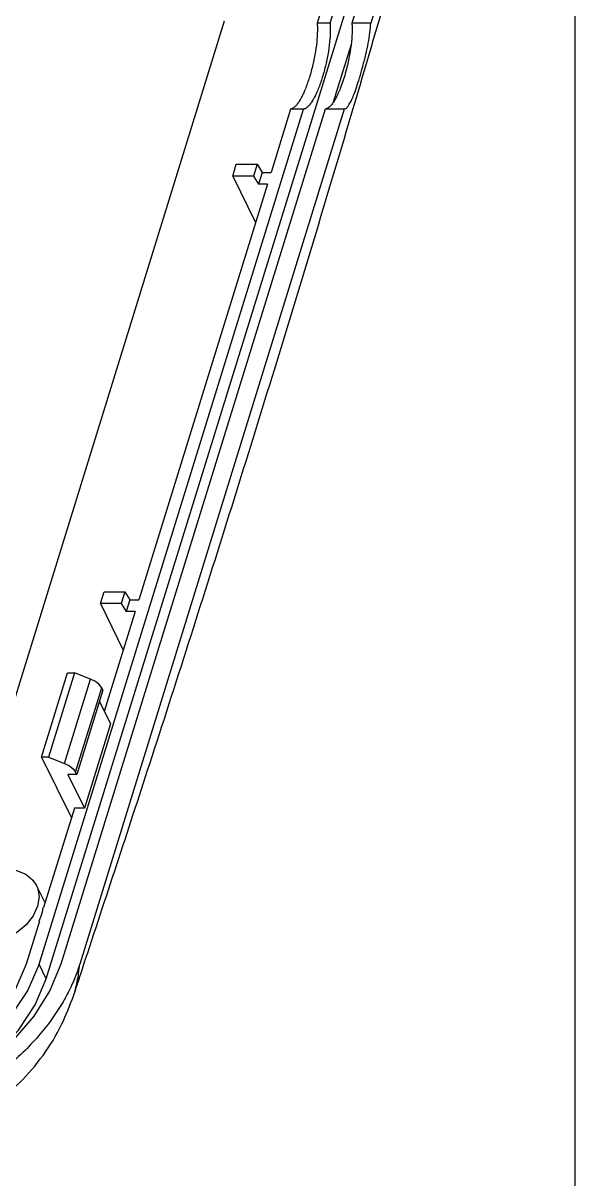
# Model space of a CAD drawing. Header units: millimetres. Extents: x -3610 to -2795, y 672 to 1276.
# Drawn here: x -2820.3 to -2794.7, y 846.2 to 899.9 of the extents above; entities that cross this region are included whole.
import ezdxf

# ---------------------------------------------------------------- set-up
doc = ezdxf.new("R2010")
doc.units = ezdxf.units.MM
doc.header["$MEASUREMENT"] = 0
doc.layers.add('dim', color=7, linetype='Continuous')

msp = doc.modelspace()

# ---------------------------------------------------------------- linework, layer by layer
at = {"color": 7, "linetype": 'Continuous'}
for p, q in [((-2806.072, 899.877), (-2802.514, 911.392)), ((-2801.5, 911.392), (-2805.059, 899.877)), ((-2800.625, 911.392), (-2804.184, 899.877)), ((-2819.244, 855.483), (-2802.178, 910.708)), ((-2805.351, 904.146), (-2806.67, 899.877)), ((-2822.836, 861.603), (-2810.974, 899.988)), ((-2806.072, 899.877), (-2806.67, 899.877)), ((-2804.184, 899.877), (-2805.059, 899.877)), ((-2805.096, 898.882), (-2805.924, 896.2)), ((-2819.579, 856.167), (-2807.307, 895.881)), ((-2806.294, 895.881), (-2818.566, 856.167)), ((-2805.419, 895.881), (-2817.691, 856.167)), ((-2807.905, 895.881), (-2808.813, 892.944)), ((-2807.307, 895.881), (-2807.905, 895.881)), ((-2805.419, 895.881), (-2806.294, 895.881)), ((-2810.593, 892.769), (-2810.424, 893.317)), ((-2810.424, 893.317), (-2809.456, 893.317)), ((-2809.456, 893.317), (-2809.626, 892.769)), ((-2809.456, 893.317), (-2809.225, 892.944)), ((-2809.225, 892.944), (-2809.395, 892.396)), ((-2809.225, 892.944), (-2808.813, 892.944)), ((-2808.982, 892.396), (-2814.949, 873.087)), ((-2810.593, 892.769), (-2809.534, 890.611)), ((-2809.626, 892.769), (-2810.593, 892.769)), ((-2809.626, 892.769), (-2809.395, 892.396)), ((-2808.982, 892.396), (-2809.395, 892.396)), ((-2816.729, 872.912), (-2816.56, 873.46)), ((-2816.56, 873.46), (-2815.593, 873.46)), ((-2815.593, 873.46), (-2815.762, 872.912)), ((-2815.593, 873.46), (-2815.362, 873.087)), ((-2815.362, 873.087), (-2815.531, 872.539)), ((-2815.362, 873.087), (-2814.949, 873.087)), ((-2816.729, 872.912), (-2815.67, 870.753)), ((-2815.762, 872.912), (-2816.729, 872.912)), ((-2815.119, 872.539), (-2816.551, 867.905)), ((-2815.762, 872.912), (-2815.531, 872.539)), ((-2815.119, 872.539), (-2815.531, 872.539)), ((-2819.466, 865.775), (-2818.256, 869.692)), ((-2817.934, 869.692), (-2819.144, 865.775)), ((-2818.397, 865.488), (-2817.186, 869.405)), ((-2818.256, 869.692), (-2817.934, 869.692)), ((-2817.186, 869.405), (-2817.934, 869.692)), ((-2817.882, 865.081), (-2816.672, 868.998)), ((-2816.616, 868.884), (-2817.826, 864.967)), ((-2816.616, 868.884), (-2816.672, 868.998)), ((-2816.776, 868.365), (-2816.268, 867.329)), ((-2816.268, 867.329), (-2817.478, 863.413)), ((-2819.466, 865.775), (-2818.081, 862.952)), ((-2819.144, 865.775), (-2819.466, 865.775)), ((-2819.144, 865.775), (-2818.397, 865.488)), ((-2817.826, 864.967), (-2817.882, 865.081)), ((-2818.241, 864.967), (-2817.478, 863.413)), ((-2817.826, 864.967), (-2818.241, 864.967)), ((-2817.939, 863.413), (-2819.367, 858.791)), ((-2817.478, 863.413), (-2817.939, 863.413)), ((-2819.3, 859.008), (-2819.698, 859.82)), ((-2819.401, 858.791), (-2819.367, 858.791)), ((-2819.561, 858.165), (-2820.178, 856.167)), ((-2819.594, 858.165), (-2819.588, 858.151)), ((-2819.561, 858.165), (-2819.594, 858.165)), ((-2819.244, 855.483), (-2819.579, 856.167)), ((-2817.97, 854.727), (-2817.968, 854.732))]:
    msp.add_line(p, q, dxfattribs=at)
for points in [[(-2816.672, 868.998), (-2816.786, 869.154), (-2816.964, 869.295), (-2817.186, 869.405)], [(-2818.397, 865.488), (-2818.174, 865.378), (-2817.997, 865.237), (-2817.882, 865.081)], [(-2823.7, 858.851), (-2823.493, 859.297), (-2823.162, 859.713), (-2822.729, 860.069), (-2822.225, 860.343), (-2821.683, 860.515), (-2821.141, 860.574), (-2820.634, 860.515), (-2820.199, 860.343), (-2819.864, 860.069), (-2819.698, 859.82)], [(-2819.698, 859.82), (-2819.652, 859.713), (-2819.578, 859.297), (-2819.647, 858.851)], [(-2819.647, 858.851), (-2819.854, 858.405), (-2820.185, 857.989), (-2820.617, 857.632), (-2821.121, 857.358), (-2821.663, 857.186), (-2822.206, 857.128), (-2822.712, 857.186), (-2823.148, 857.358), (-2823.483, 857.632), (-2823.648, 857.882)], [(-2819.401, 858.791), (-2819.414, 858.687), (-2819.435, 858.583), (-2819.464, 858.478)], [(-2819.464, 858.478), (-2819.5, 858.373), (-2819.544, 858.268), (-2819.594, 858.165)], [(-2819.579, 856.167), (-2820.095, 854.952), (-2820.873, 853.784), (-2821.882, 852.707), (-2823.085, 851.764), (-2824.434, 850.989), (-2825.877, 850.414), (-2827.361, 850.059), (-2828.826, 849.94)], [(-2820.178, 856.167), (-2820.652, 855.051), (-2821.366, 853.979), (-2822.293, 852.99), (-2823.397, 852.124), (-2824.635, 851.412), (-2825.961, 850.884), (-2827.323, 850.559), (-2828.669, 850.449)], [(-2818.566, 856.167), (-2819.073, 854.936), (-2819.818, 853.742), (-2820.778, 852.623), (-2821.924, 851.61), (-2823.222, 850.736), (-2824.631, 850.028), (-2826.109, 849.505), (-2827.612, 849.186)], [(-2828.491, 849.256), (-2827.025, 849.376), (-2825.542, 849.73), (-2824.098, 850.305), (-2822.749, 851.08), (-2821.547, 852.024), (-2820.538, 853.1), (-2819.76, 854.268), (-2819.244, 855.483)]]:
    msp.add_lwpolyline(points, dxfattribs=at)
for points in [[(-2817.514, 856.109), (-2814.445, 865.462), (-2810.859, 876.688), (-2807.356, 888.038), (-2803.944, 899.487), (-2800.617, 910.946)], [(-2806.67, 899.877), (-2806.661, 899.685), (-2806.663, 899.426), (-2806.679, 899.149), (-2806.75, 898.557), (-2806.871, 897.947), (-2807.031, 897.356), (-2807.219, 896.821), (-2807.319, 896.587), (-2807.423, 896.381), (-2807.527, 896.207), (-2807.631, 896.067), (-2807.733, 895.965), (-2807.83, 895.902), (-2807.868, 895.888), (-2807.905, 895.881)], [(-2806.072, 899.877), (-2806.063, 899.685), (-2806.064, 899.426), (-2806.08, 899.149), (-2806.152, 898.557), (-2806.272, 897.947), (-2806.432, 897.356), (-2806.62, 896.821), (-2806.721, 896.587), (-2806.824, 896.381), (-2806.928, 896.207), (-2807.032, 896.067), (-2807.134, 895.965), (-2807.232, 895.902), (-2807.27, 895.888), (-2807.307, 895.881)], [(-2805.419, 895.881), (-2805.316, 895.931), (-2805.209, 896.056), (-2805.097, 896.255), (-2804.977, 896.53), (-2804.848, 896.886), (-2804.706, 897.33), (-2804.553, 897.863), (-2804.411, 898.423), (-2804.298, 898.949), (-2804.22, 899.438), (-2804.184, 899.877)], [(-2805.059, 899.877), (-2805.053, 899.783), (-2805.05, 899.685), (-2805.067, 899.149), (-2805.138, 898.557), (-2805.195, 898.24), (-2805.265, 897.924)], [(-2805.265, 897.924), (-2805.366, 897.543), (-2805.48, 897.174), (-2805.6, 896.84)], [(-2805.6, 896.84), (-2805.704, 896.595), (-2805.811, 896.381), (-2805.915, 896.207), (-2806.019, 896.067), (-2806.121, 895.965), (-2806.219, 895.902), (-2806.257, 895.888), (-2806.294, 895.881)], [(-2817.691, 856.167), (-2817.874, 855.641), (-2818.143, 855.023), (-2818.515, 854.332), (-2818.999, 853.591), (-2819.604, 852.826), (-2820.326, 852.062), (-2821.156, 851.327), (-2822.076, 850.645), (-2823.062, 850.037), (-2824.085, 849.519), (-2825.114, 849.1), (-2826.117, 848.781), (-2827.063, 848.559), (-2827.927, 848.421), (-2828.685, 848.352), (-2829.322, 848.334)], [(-2817.968, 854.732), (-2817.889, 855), (-2817.808, 855.353), (-2817.742, 855.742), (-2817.691, 856.167)], [(-2817.968, 854.732), (-2817.514, 856.109)], [(-2827.955, 847.527), (-2826.397, 847.661), (-2824.771, 848.053), (-2823.204, 848.699), (-2821.765, 849.572), (-2820.487, 850.652), (-2819.397, 851.923), (-2818.532, 853.356), (-2817.97, 854.727)]]:
    msp.add_spline(points, degree=3, dxfattribs=at)
at = {"layer": 'dim', "color": 3}
msp.add_line((-2794.708, 927.709), (-2794.708, 713.92), dxfattribs=at)

doc.saveas('drawing.dxf')
